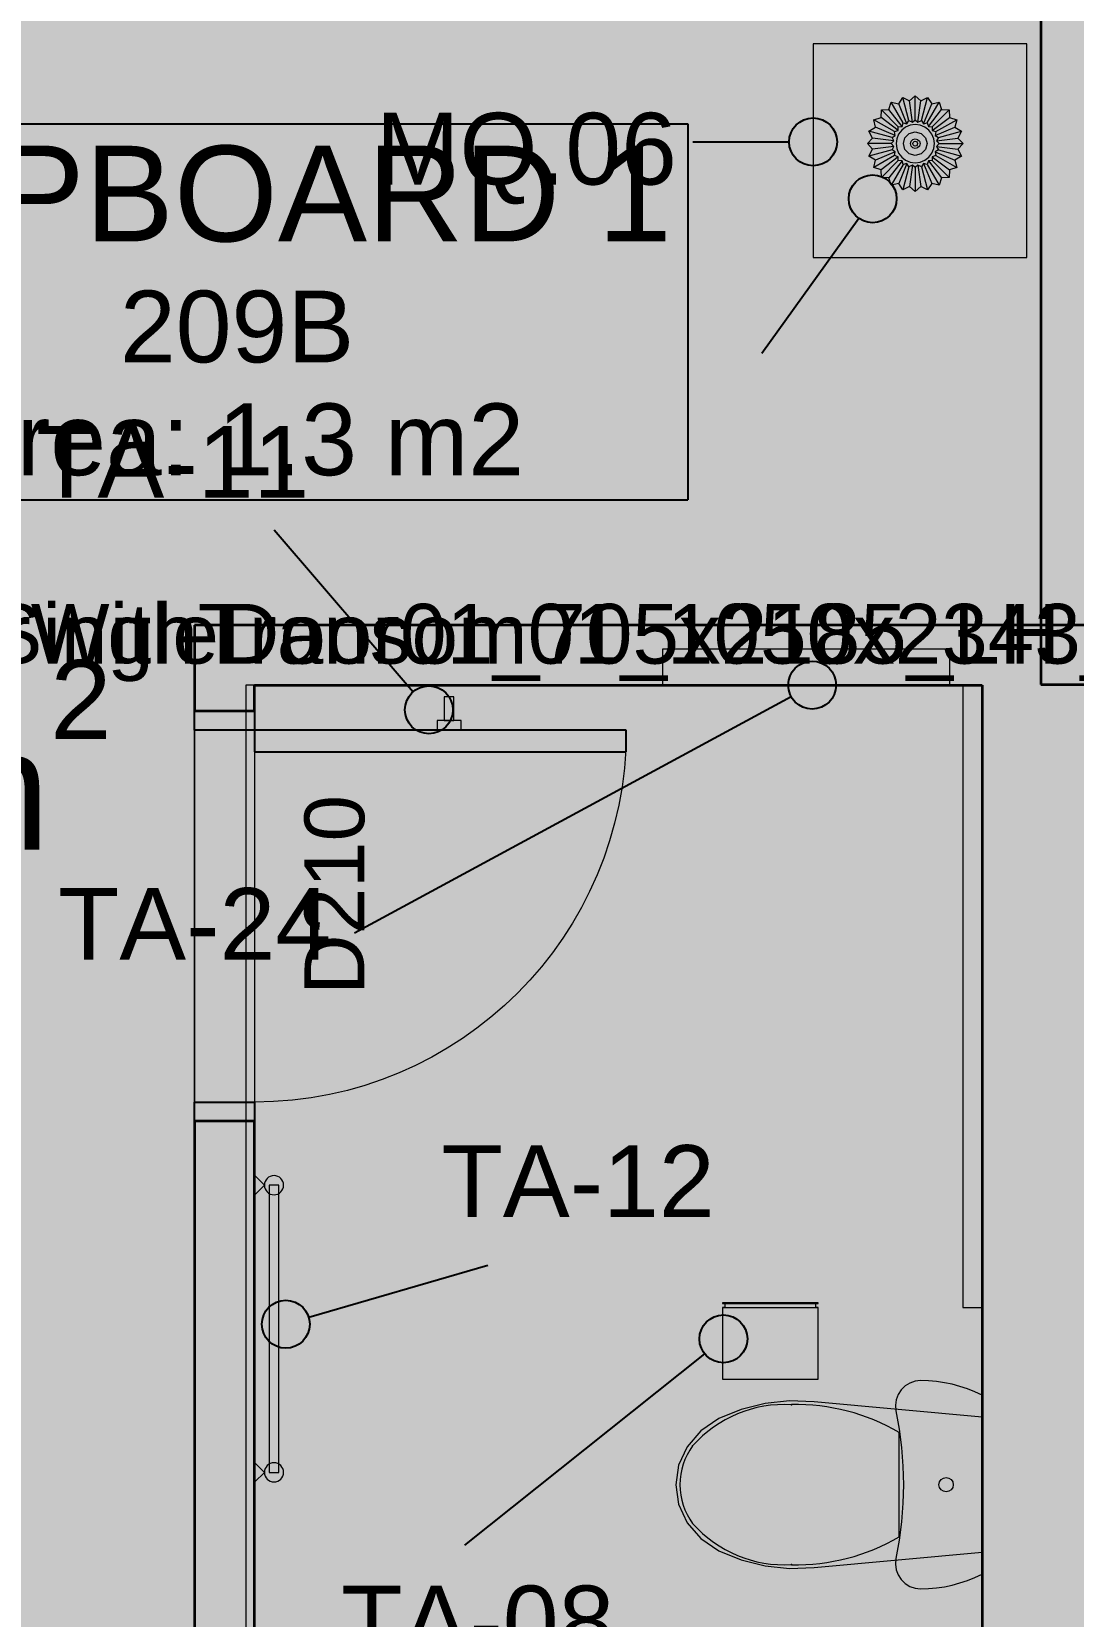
# Model space of a CAD drawing. Header units: millimetres. Extents: x -14278 to 103595, y -22378 to 34603.
# Drawn here: x 80171 to 82347, y -8741 to -5431 of the extents above; entities that cross this region are included whole.
import ezdxf
from ezdxf.enums import TextEntityAlignment as Align

# ---------------------------------------------------------------- set-up
doc = ezdxf.new("R2010")
doc.units = ezdxf.units.MM
doc.header["$MEASUREMENT"] = 0
for name, color, linetype in [('A-Zz_20_10_90-T_TextFFEInternal', 7, 'Continuous'), ('A-Zz_20_10_90-T_TextStair', 7, 'Continuous'), ('A-Zz_50_90_00-M_GrossInternal', 7, 'Continuous'), ('NewA-Ee_25_10-M_WallsInternal', 7, 'Continuous'), ('NewA-Ee_30_40-M_Floors', 7, 'Continuous'), ('NewA-Ee_40_20-M_GeneralFFAndEInternalEquipment', 7, 'Continuous'), ('NewA-Ee_40_20-M_GeneralFFAndEInternalMovable', 7, 'Continuous'), ('NewA-Ee_40_20-M_GeneralFFAndEInternalSanitary', 7, 'Continuous'), ('NewA-SL-M_SpacesInternal', 7, 'Continuous'), ('NewA-Ss_30_25-M_CeilingAndSoffitSystems', 7, 'Continuous'), ('NewA-Zz_20_10_90-T_TextFFEInternal', 7, 'Continuous'), ('NewA-Zz_50_90_00-M_GrossInternal', 7, 'Continuous')]:
    doc.layers.add(name, color=color, linetype=linetype)
doc.styles.add('GENERATED_STYLE_1', font='')
doc.styles.get('GENERATED_STYLE_1').set_extended_font_data('Arial')

# ---------------------------------------------------------------- blocks, each defined once
blk = doc.blocks.new('Slab_29_2', base_point=(94289.5, -11216.8))
at = {"layer": 'NewA-Ee_30_40-M_Floors', "linetype": 'Continuous', "lineweight": 13}
blk.add_hatch(color=254, dxfattribs=at).paths.add_polyline_path([(94289.5, -11216.8), (94289.5, -4919.6), (96739.2, -4919.6), (96739.2, -2667.5), (62189.8, -2667.5), (62189.8, -11216.8)])
blk = doc.blocks.new('BEDROOM_209_33_2', base_point=(80782.7, -3202.3))
at = {"layer": 'NewA-SL-M_SpacesInternal', "color": 253, "linetype": 'Continuous', "lineweight": 13}
for p, q in [((82278.5, -6670.9), (82278.5, -2667.5)), ((80510.9, -9621.9), (80510.9, -6670.9)), ((80510.9, -6670.9), (82278.5, -6670.9))]:
    blk.add_line(p, q, dxfattribs=at)
at = {"layer": 'NewA-SL-M_SpacesInternal', "color": 5, "lineweight": 70, "style": 'GENERATED_STYLE_1'}
for tag, height, p in [('ROOM_NAME', 200, (80782.7, -2894.4)), ('ROOM_NUMBER', 150, (80782.7, -3197.3)), ('adj_text', 150, (80782.7, -3433))]:
    blk.add_attdef(tag, text='', height=height, dxfattribs=at).set_placement(p, align=Align.TOP_CENTER)
blk = doc.blocks.new('BATH_210_44_2', base_point=(81659.6, -10385.8))
at = {"layer": 'NewA-SL-M_SpacesInternal', "color": 253, "linetype": 'Continuous', "lineweight": 13}
for p, q in [((82088.4, -6720.9), (81488.4, -6720.9)), ((81488.4, -6720.9), (81488.4, -6795.9)), ((82088.4, -6795.9), (82088.4, -6720.9)), ((80635.9, -6795.9), (80635.9, -9328)), ((81488.4, -6795.9), (80635.9, -6795.9)), ((82156, -6795.9), (82088.4, -6795.9)), ((82156, -9621.9), (82156, -6795.9))]:
    blk.add_line(p, q, dxfattribs=at)
at = {"layer": 'NewA-SL-M_SpacesInternal', "color": 5, "lineweight": 70, "style": 'GENERATED_STYLE_1'}
for tag, height, p in [('ROOM_NAME', 200, (81659.6, -10077.9)), ('ROOM_NUMBER', 150, (81659.6, -10380.8)), ('adj_text', 150, (81659.6, -10616.5))]:
    blk.add_attdef(tag, text='', height=height, dxfattribs=at).set_placement(p, align=Align.TOP_CENTER)
blk = doc.blocks.new('CUPBOARD 1_209B_53_2', base_point=(80599.7, -5976.8))
at = {"layer": 'NewA-SL-M_SpacesInternal', "linetype": 'Continuous'}
for p, q in [((79658.1, -5623.2), (79658.1, -5937.5)), ((79658.1, -5623.2), (81541.3, -5623.2)), ((81541.3, -5623.2), (81541.3, -5937.5)), ((79658.1, -5937.5), (79658.1, -6173.2)), ((81541.3, -5937.5), (81541.3, -6173.2)), ((79658.1, -6173.2), (79658.1, -6409)), ((81541.3, -6173.2), (81541.3, -6409)), ((79658.1, -6409), (81541.3, -6409))]:
    blk.add_line(p, q, dxfattribs=at)
at = {"layer": 'NewA-SL-M_SpacesInternal', "color": 253, "linetype": 'Continuous', "lineweight": 13}
for p, q in [((78451, -6795.9), (78451, -8686.3)), ((79152.1, -6795.9), (78451, -6795.9)), ((79152.1, -8686.3), (79152.1, -6795.9)), ((78451, -8686.3), (79152.1, -8686.3))]:
    blk.add_line(p, q, dxfattribs=at)
at = {"layer": 'NewA-SL-M_SpacesInternal', "color": 5, "lineweight": 70, "style": 'GENERATED_STYLE_1'}
for tag, height, p in [('ROOM_NAME', 200, (80599.7, -5669)), ('ROOM_NUMBER', 150, (80599.7, -5971.8)), ('adj_text', 150, (80599.7, -6207.5))]:
    blk.add_attdef(tag, text='', height=height, dxfattribs=at).set_placement(p, align=Align.TOP_CENTER)
blk = doc.blocks.new('Slab_30_2', base_point=(80617.9, -9621.9))
at = {"layer": 'NewA-Ss_30_25-M_CeilingAndSoffitSystems', "linetype": 'Continuous', "lineweight": 0}
blk.add_hatch(color=255, dxfattribs=at).paths.add_polyline_path([(80617.9, -9621.9), (82156, -9621.9), (82156, -6795.9), (80617.9, -6795.9)])
at = {"layer": 'NewA-Ss_30_25-M_CeilingAndSoffitSystems', "color": 6, "linetype": 'Continuous', "lineweight": 13, "flags": 128}
blk.add_lwpolyline([(80617.9, -9621.9), (82156, -9621.9), (82156, -6795.9), (80617.9, -6795.9)], close=True, dxfattribs=at)
blk = doc.blocks.new('Slab_42_2', base_point=(78451, -2667.5))
at = {"layer": 'NewA-Ss_30_25-M_CeilingAndSoffitSystems', "linetype": 'Continuous', "lineweight": 0}
blk.add_hatch(color=255, dxfattribs=at).paths.add_polyline_path([(78451, -2667.5), (78451, -6670.9), (79277.1, -6670.9), (79277.1, -9621.9), (80510.9, -9621.9), (80510.9, -6670.9), (82278.5, -6670.9), (82278.5, -2667.5)])
at = {"layer": 'NewA-Ss_30_25-M_CeilingAndSoffitSystems', "color": 6, "linetype": 'Continuous', "lineweight": 13, "flags": 128}
blk.add_lwpolyline([(78451, -2667.5), (82278.5, -2667.5), (82278.5, -6670.9), (80510.9, -6670.9), (80510.9, -9621.9), (79277.1, -9621.9), (79277.1, -6670.9), (78451, -6670.9)], close=True, dxfattribs=at)
blk = doc.blocks.new('Wall_81_2', base_point=(82278.5, -2667.5))
at = {"layer": 'NewA-Ee_25_10-M_WallsInternal', "linetype": 'Continuous', "lineweight": 13}
blk.add_hatch(color=6, dxfattribs=at).paths.add_polyline_path([(82278.5, -2667.5), (82278.5, -6794.7), (82428.5, -6469.7), (82428.5, -2667.5)])
at = {"layer": 'NewA-Ee_25_10-M_WallsInternal', "color": 92, "linetype": 'Continuous', "lineweight": 35, "flags": 128}
blk.add_lwpolyline([(82278.5, -2667.5), (82278.5, -6794.7)], dxfattribs=at)
blk = doc.blocks.new('Wall_89_2', base_point=(82556, -6670.9))
at = {"layer": 'NewA-Ee_25_10-M_WallsInternal', "linetype": 'Continuous', "lineweight": 13}
blk.add_hatch(color=6, dxfattribs=at).paths.add_polyline_path([(82556, -6670.9), (80510.9, -6670.9), (80635.9, -6795.9), (82156, -6795.9)])
at = {"layer": 'NewA-Ee_25_10-M_WallsInternal', "color": 92, "linetype": 'Continuous', "lineweight": 35, "flags": 128}
for points in [[(82556, -6670.9), (80510.9, -6670.9)], [(80635.9, -6795.9), (82156, -6795.9)]]:
    blk.add_lwpolyline(points, dxfattribs=at)
blk = doc.blocks.new('Door 19_3')
at = {"layer": 'NewA-Ee_25_10-M_WallsInternal', "linetype": 'Continuous', "lineweight": 13}
for points in [[(388.5, 777), (343.5, 777), (343.5, 0), (388.5, 0)], [(-388.5, -125), (-388.5, 0), (-428.5, 0), (-428.5, -125)], [(428.5, -125), (428.5, 0), (388.5, 0), (388.5, -125)]]:
    blk.add_hatch(color=255, dxfattribs=at).paths.add_polyline_path(points)
at = {"layer": 'NewA-Ee_25_10-M_WallsInternal', "linetype": 'Continuous'}
for p, q in [((343.5, 0), (343.5, 777)), ((343.5, 777), (388.5, 777)), ((388.5, 777), (388.5, 0)), ((-388.5, 0), (-428.5, 0)), ((-428.5, 0), (-428.5, -125)), ((-388.5, -125), (-388.5, 0)), ((388.5, 0), (343.5, 0)), ((428.5, 0), (388.5, 0)), ((388.5, 0), (388.5, -125)), ((428.5, -125), (428.5, 0)), ((-428.5, -125), (-388.5, -125)), ((388.5, -125), (428.5, -125))]:
    blk.add_line(p, q, dxfattribs=at)
at = {"layer": 'NewA-Ee_25_10-M_WallsInternal', "color": 92, "linetype": 'Continuous', "lineweight": 35}
for p, q in [((-428.5, 0), (-428.5, -125)), ((428.5, 0), (428.5, -125))]:
    blk.add_line(p, q, dxfattribs=at)
at = {"layer": 'NewA-Ee_25_10-M_WallsInternal', "color": 6, "linetype": 'Continuous', "lineweight": 13}
blk.add_arc((388.5, 0), 777, 90, 180, dxfattribs=at)
blk = doc.blocks.new('D Marker 19')
at = {"layer": 'NewA-Ee_25_10-M_WallsInternal', "style": 'GENERATED_STYLE_1'}
blk.add_attdef('AC_WIDO_ID', text='', height=125, dxfattribs=at).set_placement((-262.1, 94.8), align=Align.BOTTOM_LEFT)
blk = doc.blocks.new('Wall_104_2', base_point=(80510.9, -6670.9))
at = {"layer": 'NewA-Ee_25_10-M_WallsInternal', "linetype": 'Continuous', "lineweight": 13}
for points in [[(80510.9, -6670.9), (80510.9, -6850.2), (80635.9, -6850.2), (80635.9, -6795.9)], [(80510.9, -9621.9), (80635.9, -9621.9), (80635.9, -7707.2), (80510.9, -7707.2)]]:
    blk.add_hatch(color=6, dxfattribs=at).paths.add_polyline_path(points)
at = {"layer": 'NewA-Ee_25_10-M_WallsInternal', "color": 92, "linetype": 'Continuous', "lineweight": 35}
for p, q in [((80635.9, -6850.2), (80510.9, -6850.2)), ((80635.9, -7707.2), (80510.9, -7707.2))]:
    blk.add_line(p, q, dxfattribs=at)
at = {"layer": 'NewA-Ee_25_10-M_WallsInternal', "color": 92, "linetype": 'Continuous', "lineweight": 35, "flags": 128}
for points in [[(80510.9, -6670.9), (80510.9, -6850.2)], [(80635.9, -6850.2), (80635.9, -6795.9)], [(80510.9, -7707.2), (80510.9, -9621.9)], [(80635.9, -9621.9), (80635.9, -7707.2)]]:
    blk.add_lwpolyline(points, dxfattribs=at)
at = {"layer": 'NewA-Ee_25_10-M_WallsInternal', "linetype": 'Continuous', "xscale": -1, "zscale": 1000, "rotation": 270}
blk.add_blockref('Door 19_3', (80635.9, -7278.7), dxfattribs=at)
at = {"layer": 'NewA-Ee_25_10-M_WallsInternal'}
ref = blk.add_blockref('D Marker 19', (80635.9, -7278.7), dxfattribs=dict(at, rotation=270))
ref.add_attrib('AC_WIDO_ID', 'D210', dxfattribs={"color": 7, "height": 125, "rotation": 90, "style": 'GENERATED_STYLE_1'}).set_placement((80903, -7442.9), align=Align.BOTTOM_LEFT)
blk = doc.blocks.new('Wall_125_2', base_point=(82556, -6670.9))
at = {"layer": 'NewA-Ee_25_10-M_WallsInternal', "linetype": 'Continuous', "lineweight": 13}
blk.add_hatch(color=6, dxfattribs=at).paths.add_polyline_path([(82156, -6795.9), (82156, -9621.9), (82556, -9621.9), (82556, -6670.9)])
at = {"layer": 'NewA-Ee_25_10-M_WallsInternal', "color": 92, "linetype": 'Continuous', "lineweight": 35, "flags": 128}
for points in [[(82556, -9621.9), (82556, -6670.9)], [(82156, -6795.9), (82156, -9621.9)]]:
    blk.add_lwpolyline(points, dxfattribs=at)
blk = doc.blocks.new('Wall_126_2', base_point=(82278.5, -6469.7))
at = {"layer": 'NewA-Ee_25_10-M_WallsInternal', "linetype": 'Continuous', "lineweight": 13}
blk.add_hatch(color=6, dxfattribs=at).paths.add_polyline_path([(82278.5, -6794.7), (84076.2, -6794.7), (84201.2, -6469.7), (82428.5, -6469.7)])
at = {"layer": 'NewA-Ee_25_10-M_WallsInternal', "color": 92, "linetype": 'Continuous', "lineweight": 35, "flags": 128}
for points in [[(84201.2, -6469.7), (82428.5, -6469.7)], [(82278.5, -6794.7), (84076.2, -6794.7)]]:
    blk.add_lwpolyline(points, dxfattribs=at)
blk = doc.blocks.new('Morph_32_2', base_point=(62039.5, -17767.3))
at = {"layer": 'NewA-Ee_40_20-M_GeneralFFAndEInternalMovable', "color": 6, "linetype": 'Continuous', "lineweight": 13, "flags": 128}
for points in [[(81945, -5610), (81945.7, -5594)], [(81945.7, -5594), (81961.6, -5593.3)], [(81981, -5629.4), (81945.7, -5594)], [(81961.6, -5593.3), (81966.4, -5578.1)], [(81989, -5629), (81961.6, -5593.3)], [(81991.4, -5621.4), (81966.4, -5578.1)], [(81966.4, -5578.1), (81981.9, -5581.6)], [(81981.9, -5581.6), (81990.5, -5568.1)], [(81999.1, -5623.2), (81981.9, -5581.6)], [(82003.4, -5616.4), (81990.5, -5568.1)], [(81990.5, -5568.1), (82004.6, -5575.5)], [(82004.6, -5575.5), (82016.4, -5564.7)], [(82010.5, -5620.1), (82004.6, -5575.5)], [(82016.4, -5614.7), (82016.4, -5564.7)], [(82016.4, -5564.7), (82028.1, -5575.5)], [(82022.2, -5620.1), (82028.1, -5575.5)], [(82028.1, -5575.5), (82042.2, -5568.1)], [(82029.3, -5616.4), (82042.2, -5568.1)], [(82033.6, -5623.2), (82050.8, -5581.6)], [(82041.4, -5621.4), (82066.4, -5578.1)], [(82042.2, -5568.1), (82050.8, -5581.6)], [(82043.8, -5629), (82071.2, -5593.3)], [(82050.8, -5581.6), (82066.4, -5578.1)], [(82051.7, -5629.4), (82087.1, -5594)], [(82066.4, -5578.1), (82071.2, -5593.3)], [(82071.2, -5593.3), (82087.1, -5594)], [(82087.1, -5594), (82087.8, -5610)], [(81929.8, -5614.7), (81945, -5610)], [(81933.2, -5630.3), (81929.8, -5614.7)], [(81973.1, -5639.7), (81929.8, -5614.7)], [(81980.7, -5637.3), (81945, -5610)], [(81989, -5629), (81991.4, -5621.4)], [(81991.4, -5621.4), (81999.1, -5623.2)], [(81999.1, -5623.2), (82003.4, -5616.4)], [(82003.4, -5616.4), (82010.5, -5620.1)], [(82010.5, -5620.1), (82016.4, -5614.7)], [(82016.4, -5614.7), (82022.2, -5620.1)], [(82022.2, -5620.1), (82029.3, -5616.4)], [(82029.3, -5616.4), (82033.6, -5623.2)], [(82033.6, -5623.2), (82041.4, -5621.4)], [(82041.4, -5621.4), (82043.8, -5629)], [(82052.1, -5637.3), (82087.8, -5610)], [(82059.7, -5639.7), (82103, -5614.7)], [(82087.8, -5610), (82103, -5614.7)], [(82103, -5614.7), (82099.5, -5630.3)], [(81916.4, -5664.7), (81927.1, -5653)], [(81919.8, -5638.9), (81933.2, -5630.3)], [(81927.1, -5653), (81919.8, -5638.9)], [(81968.1, -5651.8), (81919.8, -5638.9)], [(81971.8, -5658.9), (81927.1, -5653)], [(81974.8, -5647.5), (81933.2, -5630.3)], [(81966.4, -5664.7), (81971.8, -5658.9)], [(81968.1, -5651.8), (81974.8, -5647.5)], [(81971.8, -5658.9), (81968.1, -5651.8)], [(81973.1, -5639.7), (81980.7, -5637.3)], [(81974.8, -5647.5), (81973.1, -5639.7)], [(81980.7, -5637.3), (81981, -5629.4)], [(81981, -5629.4), (81989, -5629)], [(81991.7, -5664.7), (81995, -5652.4)], [(81995, -5652.4), (82004, -5643.4)], [(82004, -5643.4), (82016.4, -5640)], [(82006.4, -5664.7), (82007.7, -5659.7)], [(82007.7, -5659.7), (82011.4, -5656.1)], [(82011.4, -5656.1), (82016.4, -5654.7)], [(82012, -5662.2), (82013.9, -5660.4)], [(82013.9, -5660.4), (82016.4, -5659.7)], [(82016.4, -5640), (82028.7, -5643.4)], [(82016.4, -5654.7), (82021.4, -5656.1)], [(82016.4, -5659.7), (82018.9, -5660.4)], [(82018.9, -5660.4), (82020.7, -5662.2)], [(82021.4, -5656.1), (82025, -5659.7)], [(82025, -5659.7), (82026.4, -5664.7)], [(82028.7, -5643.4), (82037.7, -5652.4)], [(82037.7, -5652.4), (82041.1, -5664.7)], [(82043.8, -5629), (82051.7, -5629.4)], [(82051.7, -5629.4), (82052.1, -5637.3)], [(82052.1, -5637.3), (82059.7, -5639.7)], [(82057.9, -5647.5), (82099.5, -5630.3)], [(82059.7, -5639.7), (82057.9, -5647.5)], [(82057.9, -5647.5), (82064.7, -5651.8)], [(82064.7, -5651.8), (82061, -5658.9)], [(82061, -5658.9), (82105.6, -5653)], [(82061, -5658.9), (82066.4, -5664.7)], [(82064.7, -5651.8), (82113, -5638.9)], [(82099.5, -5630.3), (82113, -5638.9)], [(82113, -5638.9), (82105.6, -5653)], [(82105.6, -5653), (82116.4, -5664.7)], [(81927.1, -5676.5), (81916.4, -5664.7)], [(81966.4, -5664.7), (81916.4, -5664.7)], [(81919.8, -5690.6), (81927.1, -5676.5)], [(81968.1, -5677.7), (81919.8, -5690.6)], [(81933.2, -5699.2), (81919.8, -5690.6)], [(81971.8, -5670.6), (81927.1, -5676.5)], [(81973.1, -5689.7), (81929.8, -5714.7)], [(81974.8, -5682), (81933.2, -5699.2)], [(81980.7, -5692.1), (81945, -5719.5)], [(81971.8, -5670.6), (81966.4, -5664.7)], [(81968.1, -5677.7), (81971.8, -5670.6)], [(81974.8, -5682), (81968.1, -5677.7)], [(81973.1, -5689.7), (81974.8, -5682)], [(81980.7, -5692.1), (81973.1, -5689.7)], [(81981, -5700.1), (81980.7, -5692.1)], [(81995, -5677.1), (81991.7, -5664.7)], [(82004, -5686.1), (81995, -5677.1)], [(82016.4, -5689.4), (82004, -5686.1)], [(82007.7, -5669.7), (82006.4, -5664.7)], [(82011.4, -5673.4), (82007.7, -5669.7)], [(82011.4, -5664.7), (82012, -5662.2)], [(82012, -5667.2), (82011.4, -5664.7)], [(82016.4, -5674.7), (82011.4, -5673.4)], [(82013.9, -5669.1), (82012, -5667.2)], [(82016.4, -5669.7), (82013.9, -5669.1)], [(82018.9, -5669.1), (82016.4, -5669.7)], [(82021.4, -5673.4), (82016.4, -5674.7)], [(82028.7, -5686.1), (82016.4, -5689.4)], [(82020.7, -5667.2), (82018.9, -5669.1)], [(82020.7, -5662.2), (82021.4, -5664.7)], [(82021.4, -5664.7), (82020.7, -5667.2)], [(82025, -5669.7), (82021.4, -5673.4)], [(82026.4, -5664.7), (82025, -5669.7)], [(82037.7, -5677.1), (82028.7, -5686.1)], [(82041.1, -5664.7), (82037.7, -5677.1)], [(82052.1, -5692.1), (82051.7, -5700.1)], [(82059.7, -5689.7), (82052.1, -5692.1)], [(82052.1, -5692.1), (82087.8, -5719.5)], [(82064.7, -5677.7), (82057.9, -5682)], [(82057.9, -5682), (82099.5, -5699.2)], [(82057.9, -5682), (82059.7, -5689.7)], [(82059.7, -5689.7), (82103, -5714.7)], [(82066.4, -5664.7), (82061, -5670.6)], [(82061, -5670.6), (82064.7, -5677.7)], [(82061, -5670.6), (82105.6, -5676.5)], [(82064.7, -5677.7), (82113, -5690.6)], [(82066.4, -5664.7), (82116.4, -5664.7)], [(82113, -5690.6), (82099.5, -5699.2)], [(82116.4, -5664.7), (82105.6, -5676.5)], [(82105.6, -5676.5), (82113, -5690.6)], [(81929.8, -5714.7), (81933.2, -5699.2)], [(81945, -5719.5), (81929.8, -5714.7)], [(81945.7, -5735.5), (81945, -5719.5)], [(81981, -5700.1), (81945.7, -5735.5)], [(81989, -5700.4), (81961.6, -5736.1)], [(81991.4, -5708), (81966.4, -5751.3)], [(81989, -5700.4), (81981, -5700.1)], [(81999.1, -5706.3), (81981.9, -5747.9)], [(81991.4, -5708), (81989, -5700.4)], [(82003.4, -5713), (81990.5, -5761.3)], [(81999.1, -5706.3), (81991.4, -5708)], [(82003.4, -5713), (81999.1, -5706.3)], [(82010.5, -5709.4), (82003.4, -5713)], [(82010.5, -5709.4), (82004.6, -5754)], [(82016.4, -5714.7), (82010.5, -5709.4)], [(82022.2, -5709.4), (82016.4, -5714.7)], [(82016.4, -5714.7), (82016.4, -5764.7)], [(82022.2, -5709.4), (82028.1, -5754)], [(82029.3, -5713), (82022.2, -5709.4)], [(82033.6, -5706.3), (82029.3, -5713)], [(82029.3, -5713), (82042.2, -5761.3)], [(82041.4, -5708), (82033.6, -5706.3)], [(82033.6, -5706.3), (82050.8, -5747.9)], [(82043.8, -5700.4), (82041.4, -5708)], [(82041.4, -5708), (82066.4, -5751.3)], [(82051.7, -5700.1), (82043.8, -5700.4)], [(82043.8, -5700.4), (82071.2, -5736.1)], [(82051.7, -5700.1), (82087.1, -5735.5)], [(82087.8, -5719.5), (82087.1, -5735.5)], [(82103, -5714.7), (82087.8, -5719.5)], [(82099.5, -5699.2), (82103, -5714.7)], [(81961.6, -5736.1), (81945.7, -5735.5)], [(81966.4, -5751.3), (81961.6, -5736.1)], [(81981.9, -5747.9), (81966.4, -5751.3)], [(81990.5, -5761.3), (81981.9, -5747.9)], [(82004.6, -5754), (81990.5, -5761.3)], [(82016.4, -5764.7), (82004.6, -5754)], [(82028.1, -5754), (82016.4, -5764.7)], [(82042.2, -5761.3), (82028.1, -5754)], [(82050.8, -5747.9), (82042.2, -5761.3)], [(82066.4, -5751.3), (82050.8, -5747.9)], [(82071.2, -5736.1), (82066.4, -5751.3)], [(82087.1, -5735.5), (82071.2, -5736.1)]]:
    blk.add_lwpolyline(points, dxfattribs=at)
blk.add_lwpolyline([(81988.1, -5693), (81996.4, -5699.4), (82006, -5703.4), (82016.4, -5704.7), (82026.7, -5703.4), (82036.4, -5699.4), (82044.7, -5693), (82051, -5684.7), (82055, -5675.1), (82056.4, -5664.7), (82055, -5654.4), (82051, -5644.7), (82044.7, -5636.5), (82036.4, -5630.1), (82026.7, -5626.1), (82016.4, -5624.7), (82006, -5626.1), (81996.4, -5630.1), (81988.1, -5636.5), (81981.7, -5644.7), (81977.7, -5654.4), (81976.4, -5664.7), (81977.7, -5675.1), (81981.7, -5684.7)], close=True, dxfattribs=at)
blk = doc.blocks.new('Rectangular Table 01 19_3')
at = {"layer": 'NewA-Ee_40_20-M_GeneralFFAndEInternalMovable', "color": 1, "linetype": 'Continuous', "lineweight": 18}
for p, q in [((446.6, 446.6), (0, 446.6)), ((0, 446.6), (0, 0)), ((446.6, 0), (446.6, 446.6)), ((0, 0), (446.6, 0))]:
    blk.add_line(p, q, dxfattribs=at)
blk = doc.blocks.new('Wall Hanging Rack 19')
at = {"layer": 'NewA-Ee_40_20-M_GeneralFFAndEInternalEquipment', "color": 1, "linetype": 'Continuous', "lineweight": 18}
for p, q in [((25, 0), (-25, 0)), ((-25, 0), (-25, -20)), ((25, -20), (25, 0)), ((-25, -20), (25, -20)), ((10, -20), (-10, -20)), ((-10, -20), (-10, -70)), ((10, -70), (10, -20)), ((-10, -70), (10, -70))]:
    blk.add_line(p, q, dxfattribs=at)
blk = doc.blocks.new('Towel Rack 19')
at = {"layer": 'NewA-Ee_40_20-M_GeneralFFAndEInternalEquipment', "color": 1, "linetype": 'Continuous', "lineweight": 18}
for p, q in [((-280, 0), (-320, 0)), ((-320, 0), (-300, -20)), ((-300, -20), (-280, 0)), ((320, 0), (280, 0)), ((280, 0), (300, -20)), ((300, -20), (320, 0)), ((300, -30), (-300, -30)), ((-300, -30), (-300, -50)), ((300, -50), (300, -30)), ((-300, -50), (300, -50))]:
    blk.add_line(p, q, dxfattribs=at)
for centre, start, end in [((-300, -40), 0, 180), ((300, -40), 0, 180), ((-300, -40), 180, 0), ((300, -40), 180, 0)]:
    blk.add_arc(centre, 20, start, end, dxfattribs=at)
blk = doc.blocks.new('Toilet Paper Dispenser 19')
at = {"layer": 'NewA-Ee_40_20-M_GeneralFFAndEInternalEquipment', "color": 1, "linetype": 'Continuous', "lineweight": 18}
for p, q in [((200, 0), (0, 0)), ((0, 0), (0, -2)), ((200, -2), (200, 0)), ((0, -2), (5, -2)), ((0, -2), (200, -2)), ((5, -10), (0, -10)), ((0, -10), (0, -160)), ((0, -10), (200, -10)), ((5, -2), (5, -10)), ((195, -10), (195, -2)), ((195, -2), (200, -2)), ((200, -10), (195, -10)), ((200, -160), (200, -10)), ((0, -160), (200, -160))]:
    blk.add_line(p, q, dxfattribs=at)
blk = doc.blocks.new('Cabinet Wall Single Door 19')
at = {"layer": 'NewA-Ee_40_20-M_GeneralFFAndEInternalEquipment', "color": 1, "linetype": 'Continuous', "lineweight": 18}
for p, q in [((600, 75), (0, 75)), ((0, 75), (0, 0)), ((600, 0), (600, 75)), ((0, 0), (600, 0))]:
    blk.add_line(p, q, dxfattribs=at)
blk = doc.blocks.new('WC 19')
at = {"layer": 'NewA-Ee_40_20-M_GeneralFFAndEInternalSanitary', "color": 1, "linetype": 'Continuous', "lineweight": 18}
for p, q in [((-186.8, -25), (-193.9, -40.1)), ((186.8, -25), (-186.8, -25)), ((-141, -25), (-173.3, -375.4)), ((141, -25), (-141, -25)), ((173.3, -375.4), (141, -25)), ((193.9, -40.1), (186.8, -25)), ((-200.1, -55.5), (-205.4, -71.3)), ((-193.9, -40.1), (-200.1, -55.5)), ((200.1, -55.5), (193.9, -40.1)), ((205.4, -71.3), (200.1, -55.5)), ((-209.7, -87.4), (-213.1, -103.7)), ((-205.4, -71.3), (-209.7, -87.4)), ((209.7, -87.4), (205.4, -71.3)), ((213.1, -103.7), (209.7, -87.4)), ((-215.5, -120.2), (-217, -136.8)), ((-213.1, -103.7), (-215.5, -120.2)), ((215.5, -120.2), (213.1, -103.7)), ((217, -136.8), (215.5, -120.2)), ((-217, -136.8), (-217.5, -153.5)), ((-217.5, -153.5), (-216.2, -165)), ((-216.2, -165), (-212.4, -176)), ((212.4, -176), (216.2, -165)), ((216.2, -165), (217.5, -153.5)), ((217.5, -153.5), (217, -136.8)), ((-212.4, -176), (-206.3, -185.9)), ((-206.3, -185.9), (-198.2, -194.1)), ((-198.2, -194.1), (-188.5, -200.5)), ((-154.5, -205), (-116.2, -198.2)), ((-116.2, -198.2), (-77.6, -193.3)), ((0, -198), (-108.9, -198)), ((-77.6, -193.3), (-38.9, -190.4)), ((-38.9, -190.4), (0, -189.4)), ((0, -189.4), (38.9, -190.4)), ((108.9, -198), (0, -198)), ((38.9, -190.4), (77.6, -193.3)), ((77.6, -193.3), (116.2, -198.2)), ((116.2, -198.2), (154.5, -205)), ((188.5, -200.5), (198.2, -194.1)), ((198.2, -194.1), (206.3, -185.9)), ((206.3, -185.9), (212.4, -176)), ((-188.5, -200.5), (-177.6, -204.5)), ((-177.6, -204.5), (-166.1, -206)), ((-166.1, -206), (-154.5, -205)), ((154.5, -205), (166.1, -206)), ((166.1, -206), (177.6, -204.5)), ((177.6, -204.5), (188.5, -200.5)), ((-173.3, -375.4), (-174.9, -427.1)), ((174.9, -427.1), (173.3, -375.4)), ((-174.9, -427.1), (-169.4, -478.4)), ((169.4, -478.4), (174.9, -427.1)), ((-169.4, -478.4), (-157, -528.2)), ((157, -528.2), (169.4, -478.4)), ((-157, -528.2), (-138, -575.1)), ((138, -575.1), (157, -528.2)), ((-138, -575.1), (-112.4, -612.3)), ((112.4, -612.3), (138, -575.1)), ((-112.4, -612.3), (-79.4, -640.8)), ((79.4, -640.8), (112.4, -612.3)), ((-79.4, -640.8), (-41, -658.8)), ((-41, -658.8), (0, -665)), ((0, -656.4), (0, -656.4)), ((0, -665), (41, -658.8)), ((41, -658.8), (79.4, -640.8)), ((81.1, -629.6), (81.1, -629.6))]:
    blk.add_line(p, q, dxfattribs=at)
blk.add_circle((0, -100), 15, dxfattribs=at)
for centre, radius, start, end in [((258.1, -412.9), 425.4, 149.6518, 181.3539), ((-258.1, -412.9), 425.4, 358.6461, 30.3482), ((89.5, -437.3), 257, 176.8048, 228.4245), ((-89.5, -437.3), 257, 311.5755, 3.1952), ((0.8, -517.8), 138.6, 233.7772, 269.6644), ((-0.8, -517.8), 138.6, 270.3356, 306.2228)]:
    blk.add_arc(centre, radius, start, end, dxfattribs=at)
for p in [(108.9, -198), (-167, -423), (167, -423), (-81.1, -629.6)]:
    blk.add_point(p, dxfattribs=at)
blk = doc.blocks.new('Mirror 19_5')
at = {"layer": 'NewA-Ee_40_20-M_GeneralFFAndEInternalEquipment', "color": 1, "linetype": 'Continuous', "lineweight": 18}
for p, q in [((1300, 40), (0, 40)), ((0, 40), (0, 0)), ((1300, 40), (0, 40)), ((0, 40), (0, 0)), ((1300, 0), (1300, 40)), ((1300, 0), (1300, 40)), ((0, 0), (1300, 0)), ((0, 0), (1300, 0))]:
    blk.add_line(p, q, dxfattribs=at)
blk = doc.blocks.new('Line_107_2', base_point=(81551.7, -5661))
at = {"layer": 'NewA-Zz_20_10_90-T_TextFFEInternal', "linetype": 'Continuous'}
blk.add_hatch(color=256, dxfattribs=at).paths.add_polyline_path([(81853.1, -5661), (81849.3, -5641.8), (81838.5, -5625.6), (81822.2, -5614.8), (81803.1, -5611), (81784, -5614.8), (81767.7, -5625.6), (81756.9, -5641.8), (81753.1, -5661), (81756.9, -5680.1), (81767.7, -5696.3), (81784, -5707.2), (81803.1, -5711), (81822.2, -5707.2), (81838.5, -5696.3), (81849.3, -5680.1)])
blk.add_line((81551.7, -5661), (81753.1, -5661), dxfattribs=at)
blk.add_circle((81803.1, -5661), 50, dxfattribs=at)
blk = doc.blocks.new('Line_108_2', base_point=(81695.8, -6102.4))
at = {"layer": 'NewA-Zz_20_10_90-T_TextFFEInternal', "linetype": 'Continuous'}
blk.add_hatch(color=256, dxfattribs=at).paths.add_polyline_path([(81977.5, -5780), (81973.7, -5760.9), (81962.9, -5744.6), (81946.7, -5733.8), (81927.5, -5730), (81908.4, -5733.8), (81892.2, -5744.6), (81881.3, -5760.9), (81877.5, -5780), (81881.3, -5799.1), (81892.2, -5815.4), (81908.4, -5826.2), (81927.5, -5830), (81946.7, -5826.2), (81962.9, -5815.4), (81973.7, -5799.1)])
blk.add_line((81695.8, -6102.4), (81898.3, -5820.6), dxfattribs=at)
blk.add_circle((81927.5, -5780), 50, dxfattribs=at)
blk = doc.blocks.new('Line_144_2', base_point=(81075.8, -8593))
at = {"layer": 'NewA-Zz_20_10_90-T_TextFFEInternal', "linetype": 'Continuous'}
blk.add_hatch(color=256, dxfattribs=at).paths.add_polyline_path([(81665.7, -8161.8), (81661.9, -8142.7), (81651.1, -8126.5), (81634.8, -8115.6), (81615.7, -8111.8), (81596.6, -8115.6), (81580.4, -8126.5), (81569.5, -8142.7), (81565.7, -8161.8), (81569.5, -8181), (81580.4, -8197.2), (81596.6, -8208), (81615.7, -8211.8), (81634.8, -8208), (81651.1, -8197.2), (81661.9, -8181)])
blk.add_line((81075.8, -8593), (81576.6, -8193), dxfattribs=at)
blk.add_circle((81615.7, -8161.8), 50, dxfattribs=at)
blk = doc.blocks.new('Line_150_2', base_point=(80677.5, -6471.5))
at = {"layer": 'NewA-Zz_20_10_90-T_TextFFEInternal', "linetype": 'Continuous'}
blk.add_hatch(color=256, dxfattribs=at).paths.add_polyline_path([(81050.5, -6847.6), (81046.7, -6828.5), (81035.8, -6812.2), (81019.6, -6801.4), (81000.5, -6797.6), (80981.4, -6801.4), (80965.1, -6812.2), (80954.3, -6828.5), (80950.5, -6847.6), (80954.3, -6866.7), (80965.1, -6882.9), (80981.4, -6893.8), (81000.5, -6897.6), (81019.6, -6893.8), (81035.8, -6882.9), (81046.7, -6866.7)])
blk.add_line((80677.5, -6471.5), (80967.9, -6809.7), dxfattribs=at)
blk.add_circle((81000.5, -6847.6), 50, dxfattribs=at)
blk = doc.blocks.new('Line_156_2', base_point=(80844.9, -7313.6))
at = {"layer": 'NewA-Zz_20_10_90-T_TextFFEInternal', "linetype": 'Continuous'}
blk.add_hatch(color=256, dxfattribs=at).paths.add_polyline_path([(81851.1, -6795.9), (81847.3, -6776.8), (81836.5, -6760.5), (81820.3, -6749.7), (81801.1, -6745.9), (81782, -6749.7), (81765.8, -6760.5), (81754.9, -6776.8), (81751.1, -6795.9), (81754.9, -6815), (81765.8, -6831.2), (81782, -6842.1), (81801.1, -6845.9), (81820.3, -6842.1), (81836.5, -6831.2), (81847.3, -6815)])
blk.add_line((80844.9, -7313.6), (81757.2, -6819.7), dxfattribs=at)
blk.add_circle((81801.1, -6795.9), 50, dxfattribs=at)
blk = doc.blocks.new('Line_164_2', base_point=(81123.5, -8008.5))
at = {"layer": 'NewA-Zz_20_10_90-T_TextFFEInternal', "linetype": 'Continuous'}
blk.add_hatch(color=256, dxfattribs=at).paths.add_polyline_path([(80751.5, -8131.2), (80747.6, -8112), (80736.8, -8095.8), (80720.6, -8085), (80701.5, -8081.2), (80682.3, -8085), (80666.1, -8095.8), (80655.3, -8112), (80651.5, -8131.2), (80655.3, -8150.3), (80666.1, -8166.5), (80682.3, -8177.4), (80701.5, -8181.2), (80720.6, -8177.4), (80736.8, -8166.5), (80747.6, -8150.3)])
blk.add_line((81123.5, -8008.5), (80749.5, -8117.2), dxfattribs=at)
blk.add_circle((80701.5, -8131.2), 50, dxfattribs=at)
blk = doc.blocks.new('Label_194_2', base_point=(80779.1, -5516))
at = {"layer": 'A-Zz_20_10_90-T_TextFFEInternal', "insert": (81204.1, -5600.3), "char_height": 150, "attachment_point": 2, "style": 'GENERATED_STYLE_1'}
blk.add_mtext('\\fArial|b0|i0|c0|p34;MQ.06\\fArial|b0|i0|c0|p34;\\fArial|b0|i0|c0|p34;\\fArial|b0|i0|c0|p34;\\fArial|b0|i0|c0|p34;\\fArial|b0|i0|c0|p34;\\fArial|b0|i0|c0|p34;\\fArial|b0|i0|c0|p34;\\fArial|b0|i0|c0|p34;\\fArial|b0|i0|c0|p34;\\fArial|b0|i0|c0|p34;\\fArial|b0|i0|c0|p34;\\fArial|b0|i0|c0|p34;\\fArial|b0|i0|c0|p34;\\fArial|b0|i0|c0|p34;\\fArial|b0|i0|c0|p34;\\fArial|b0|i0|c0|p34;\\fArial|b0|i0|c0|p34;\\fArial|b0|i0|c0|p34;\\fArial|b0|i0|c0|p34;\\fArial|b0|i0|c0|p34;\\fArial|b0|i0|c0|p34;\\fArial|b0|i0|c0|p34;\\fArial|b0|i0|c0|p34;\\fArial|b0|i0|c0|p34;\\fArial|b0|i0|c0|p34;\\fArial|b0|i0|c0|p34;\\fArial|b0|i0|c0|p34;\\fArial|b0|i0|c0|p34;\\fArial|b0|i0|c0|p34;}', dxfattribs=at)
blk = doc.blocks.new('Label_225_2', base_point=(80677.6, -8593))
at = {"layer": 'A-Zz_20_10_90-T_TextFFEInternal', "insert": (81102.6, -8677.3), "char_height": 150, "attachment_point": 2, "style": 'GENERATED_STYLE_1'}
blk.add_mtext('\\fArial|b0|i0|c0|p34;TA-08\\fArial|b0|i0|c0|p34;\\fArial|b0|i0|c0|p34;\\fArial|b0|i0|c0|p34;\\fArial|b0|i0|c0|p34;\\fArial|b0|i0|c0|p34;\\fArial|b0|i0|c0|p34;\\fArial|b0|i0|c0|p34;\\fArial|b0|i0|c0|p34;\\fArial|b0|i0|c0|p34;\\fArial|b0|i0|c0|p34;\\fArial|b0|i0|c0|p34;\\fArial|b0|i0|c0|p34;\\fArial|b0|i0|c0|p34;\\fArial|b0|i0|c0|p34;\\fArial|b0|i0|c0|p34;\\fArial|b0|i0|c0|p34;\\fArial|b0|i0|c0|p34;\\fArial|b0|i0|c0|p34;\\fArial|b0|i0|c0|p34;\\fArial|b0|i0|c0|p34;\\fArial|b0|i0|c0|p34;\\fArial|b0|i0|c0|p34;\\fArial|b0|i0|c0|p34;\\fArial|b0|i0|c0|p34;\\fArial|b0|i0|c0|p34;\\fArial|b0|i0|c0|p34;\\fArial|b0|i0|c0|p34;\\fArial|b0|i0|c0|p34;\\fArial|b0|i0|c0|p34;}', dxfattribs=at)
blk = doc.blocks.new('Label_228_2', base_point=(80085.9, -7135.7))
at = {"layer": 'A-Zz_20_10_90-T_TextFFEInternal', "insert": (80510.9, -7219.9), "char_height": 150, "attachment_point": 2, "style": 'GENERATED_STYLE_1'}
blk.add_mtext('\\fArial|b0|i0|c0|p34;TA-24\\fArial|b0|i0|c0|p34;\\fArial|b0|i0|c0|p34;\\fArial|b0|i0|c0|p34;\\fArial|b0|i0|c0|p34;\\fArial|b0|i0|c0|p34;\\fArial|b0|i0|c0|p34;\\fArial|b0|i0|c0|p34;\\fArial|b0|i0|c0|p34;\\fArial|b0|i0|c0|p34;\\fArial|b0|i0|c0|p34;\\fArial|b0|i0|c0|p34;\\fArial|b0|i0|c0|p34;\\fArial|b0|i0|c0|p34;\\fArial|b0|i0|c0|p34;\\fArial|b0|i0|c0|p34;\\fArial|b0|i0|c0|p34;\\fArial|b0|i0|c0|p34;\\fArial|b0|i0|c0|p34;\\fArial|b0|i0|c0|p34;\\fArial|b0|i0|c0|p34;\\fArial|b0|i0|c0|p34;\\fArial|b0|i0|c0|p34;\\fArial|b0|i0|c0|p34;\\fArial|b0|i0|c0|p34;\\fArial|b0|i0|c0|p34;\\fArial|b0|i0|c0|p34;\\fArial|b0|i0|c0|p34;\\fArial|b0|i0|c0|p34;\\fArial|b0|i0|c0|p34;}', dxfattribs=at)
blk = doc.blocks.new('Label_229_2', base_point=(80040.3, -6170.1))
at = {"layer": 'A-Zz_20_10_90-T_TextFFEInternal', "insert": (80465.3, -6254.4), "char_height": 150, "attachment_point": 2, "style": 'GENERATED_STYLE_1'}
blk.add_mtext('\\fArial|b0|i0|c0|p34;TA-11\\fArial|b0|i0|c0|p34;\\fArial|b0|i0|c0|p34;\\fArial|b0|i0|c0|p34;\\fArial|b0|i0|c0|p34;\\fArial|b0|i0|c0|p34;\\fArial|b0|i0|c0|p34;\\fArial|b0|i0|c0|p34;\\fArial|b0|i0|c0|p34;\\fArial|b0|i0|c0|p34;\\fArial|b0|i0|c0|p34;\\fArial|b0|i0|c0|p34;\\fArial|b0|i0|c0|p34;\\fArial|b0|i0|c0|p34;\\fArial|b0|i0|c0|p34;\\fArial|b0|i0|c0|p34;\\fArial|b0|i0|c0|p34;\\fArial|b0|i0|c0|p34;\\fArial|b0|i0|c0|p34;\\fArial|b0|i0|c0|p34;\\fArial|b0|i0|c0|p34;\\fArial|b0|i0|c0|p34;\\fArial|b0|i0|c0|p34;\\fArial|b0|i0|c0|p34;\\fArial|b0|i0|c0|p34;\\fArial|b0|i0|c0|p34;\\fArial|b0|i0|c0|p34;\\fArial|b0|i0|c0|p34;\\fArial|b0|i0|c0|p34;\\fArial|b0|i0|c0|p34;}', dxfattribs=at)
blk = doc.blocks.new('Label_230_2', base_point=(80887.2, -7672.8))
at = {"layer": 'A-Zz_20_10_90-T_TextFFEInternal', "insert": (81312.2, -7757.1), "char_height": 150, "attachment_point": 2, "style": 'GENERATED_STYLE_1'}
blk.add_mtext('\\fArial|b0|i0|c0|p34;TA-12\\fArial|b0|i0|c0|p34;\\fArial|b0|i0|c0|p34;\\fArial|b0|i0|c0|p34;\\fArial|b0|i0|c0|p34;\\fArial|b0|i0|c0|p34;\\fArial|b0|i0|c0|p34;\\fArial|b0|i0|c0|p34;\\fArial|b0|i0|c0|p34;\\fArial|b0|i0|c0|p34;\\fArial|b0|i0|c0|p34;\\fArial|b0|i0|c0|p34;\\fArial|b0|i0|c0|p34;\\fArial|b0|i0|c0|p34;\\fArial|b0|i0|c0|p34;\\fArial|b0|i0|c0|p34;\\fArial|b0|i0|c0|p34;\\fArial|b0|i0|c0|p34;\\fArial|b0|i0|c0|p34;\\fArial|b0|i0|c0|p34;\\fArial|b0|i0|c0|p34;\\fArial|b0|i0|c0|p34;\\fArial|b0|i0|c0|p34;\\fArial|b0|i0|c0|p34;\\fArial|b0|i0|c0|p34;\\fArial|b0|i0|c0|p34;\\fArial|b0|i0|c0|p34;\\fArial|b0|i0|c0|p34;\\fArial|b0|i0|c0|p34;\\fArial|b0|i0|c0|p34;}', dxfattribs=at)

msp = doc.modelspace()

# ---------------------------------------------------------------- hatches: boundary and pattern name
at = {"layer": 'NewA-Zz_50_90_00-M_GrossInternal', "linetype": 'Continuous', "lineweight": 140}
msp.add_hatch(color=1, dxfattribs=at).paths.add_polyline_path([(62189.8, -2667.5), (96739.2, -2667.5), (96739.2, -11067), (67539.2, -11067), (67539.2, -15617), (64089.8, -15617), (64089.8, -11067), (62189.8, -11067)])

# ---------------------------------------------------------------- block references
at = {"layer": 'A-Zz_20_10_90-T_TextFFEInternal', "color": 6, "linetype": 'Continuous', "lineweight": 13}
for name, p in [('Label_194_2', (80779.1, -5516)), ('Label_229_2', (80040.3, -6170.1)), ('Label_228_2', (80085.9, -7135.7)), ('Label_230_2', (80887.2, -7672.8)), ('Label_225_2', (80677.6, -8593))]:
    msp.add_blockref(name, p, dxfattribs=at)
at = {"layer": 'NewA-Ee_25_10-M_WallsInternal', "color": 92, "lineweight": 35}
for name, p in [('Wall_81_2', (82278.5, -2667.5)), ('Wall_126_2', (82278.5, -6469.7)), ('Wall_89_2', (82556, -6670.9)), ('Wall_104_2', (80510.9, -6670.9)), ('Wall_125_2', (82556, -6670.9))]:
    msp.add_blockref(name, p, dxfattribs=at)
at = {"layer": 'NewA-Ee_30_40-M_Floors', "color": 6, "linetype": 'Continuous', "lineweight": 13}
msp.add_blockref('Slab_29_2', (94289.5, -11216.8), dxfattribs=at)
at = {"layer": 'NewA-Ee_40_20-M_GeneralFFAndEInternalEquipment', "color": 6, "linetype": 'Continuous', "lineweight": 13, "zscale": 1000}
for name, p in [('Cabinet Wall Single Door 19', (81488.4, -6795.9)), ('Toilet Paper Dispenser 19', (81613.9, -8086.2))]:
    msp.add_blockref(name, p, dxfattribs=at)
for name, p, rotation in [('Mirror 19_5', (82116, -6795.9), 269.9999999999999), ('Wall Hanging Rack 19', (81042.6, -6890.2), 180), ('Towel Rack 19', (80636.9, -8140.7), 90)]:
    msp.add_blockref(name, p, dxfattribs=dict(at, rotation=rotation))
at = {"layer": 'NewA-Ee_40_20-M_GeneralFFAndEInternalMovable', "color": 6, "linetype": 'Continuous', "lineweight": 13, "zscale": 1000}
msp.add_blockref('Rectangular Table 01 19_3', (81803.1, -5902.9), dxfattribs=at)
at = {"layer": 'NewA-Ee_40_20-M_GeneralFFAndEInternalMovable', "linetype": 'Continuous', "lineweight": 0}
msp.add_blockref('Morph_32_2', (62039.5, -17767.3), dxfattribs=at)
at = {"layer": 'NewA-Ee_40_20-M_GeneralFFAndEInternalSanitary', "color": 6, "linetype": 'Continuous', "lineweight": 13, "zscale": 1000, "rotation": 270}
msp.add_blockref('WC 19', (82181, -8466.4), dxfattribs=at)
at = {"layer": 'NewA-SL-M_SpacesInternal', "linetype": 'Continuous'}
for name, p in [('BEDROOM_209_33_2', (80782.7, -3202.3)), ('BATH_210_44_2', (81659.6, -10385.8))]:
    msp.add_blockref(name, p, dxfattribs=at)
msp.add_blockref('CUPBOARD 1_209B_53_2', (80599.7, -5976.8), dxfattribs=at).add_auto_attribs({'ROOM_NAME': 'CUPBOARD 1', 'ROOM_NUMBER': '209B', 'adj_text': 'Area: 1.3 m2'})
at = {"layer": 'NewA-Ss_30_25-M_CeilingAndSoffitSystems', "color": 6, "linetype": 'Continuous', "lineweight": 13}
for name, p in [('Slab_42_2', (78451, -2667.5)), ('Slab_30_2', (80617.9, -9621.9))]:
    msp.add_blockref(name, p, dxfattribs=at)
at = {"layer": 'NewA-Zz_20_10_90-T_TextFFEInternal', "linetype": 'Continuous'}
for name, p in [('Line_107_2', (81551.7, -5661)), ('Line_108_2', (81695.8, -6102.4)), ('Line_150_2', (80677.5, -6471.5)), ('Line_156_2', (80844.9, -7313.6)), ('Line_164_2', (81123.5, -8008.5)), ('Line_144_2', (81075.8, -8593))]:
    msp.add_blockref(name, p, dxfattribs=at)

# ---------------------------------------------------------------- texts
at = {"layer": 'A-Zz_20_10_90-T_TextStair', "linetype": 'Continuous', "char_height": 125, "attachment_point": 1, "style": 'GENERATED_STYLE_1'}
for s, insert in [('\\A1;{\\fArial|b0|i0|c0|p34;Door_Exterior_DoorWithTransom01_1050x2343_LH}', (78616, -6626.2)), ('\\A1;{\\fArial|b0|i0|c0|p34;Door_Interior_SingleDoor01_705x2185_LH}', (78960.3, -6626.2))]:
    msp.add_mtext(s, dxfattribs=dict(at, insert=insert))
at = {"layer": 'A-Zz_50_90_00-M_GrossInternal', "insert": (78947.7, -7143.2), "char_height": 250, "attachment_point": 7, "style": 'GENERATED_STYLE_1'}
msp.add_mtext('{\\fArial|b0|i0|c0|p34;305.9 m{\\H0.66x;\\S2^  ;}}', dxfattribs=at)

doc.saveas('drawing.dxf')
